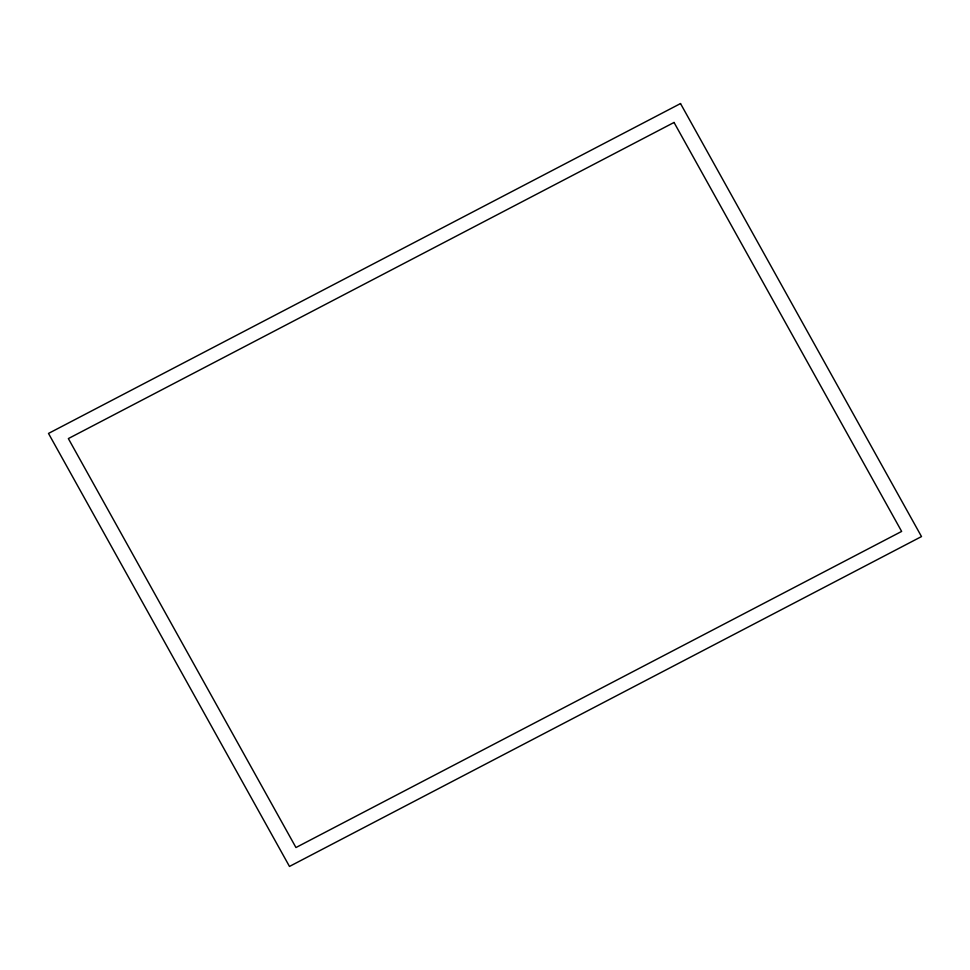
<?xml version="1.0" encoding="UTF-8"?>
<svg xmlns="http://www.w3.org/2000/svg" width="970" height="970" viewBox="0 0 970 970"><rect width="100%" height="100%" fill="white"/><g stroke="black" fill="none" stroke-linecap="round" stroke-linejoin="round"><path stroke-width="1.45" d="M680.516 103.56L48.5 433.432L289.484 866.44L921.5 536.568L680.516 103.56M674.041 122.462L68.361 438.586L295.959 847.537L901.639 531.414L674.041 122.462"/></g></svg>
